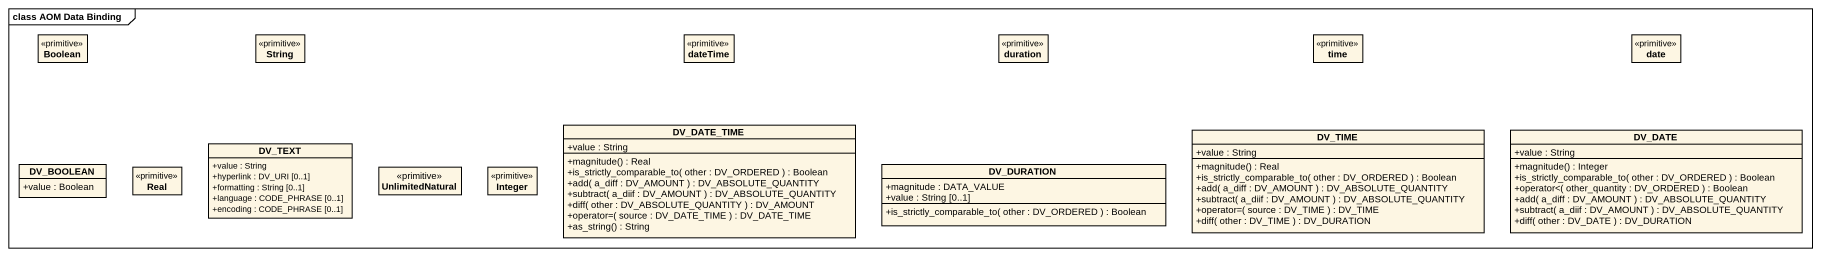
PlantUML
@startuml
mainframe class AOM Data Binding
hide circle
hide empty members
skinparam classAttributeIconSize 0
class Boolean <<primitive>>
class String <<primitive>>
class dateTime <<primitive>>
class duration <<primitive>>
class time <<primitive>>
class date <<primitive>>
class DV_TEXT {
  +value : String
  +hyperlink : DV_URI [0..1]
  +formatting : String [0..1]
  +language : CODE_PHRASE [0..1]
  +encoding : CODE_PHRASE [0..1]
}
class DV_DATE_TIME {
  +value : String
  +magnitude() : Real
  +is_strictly_comparable_to( other : DV_ORDERED ) : Boolean
  +add( a_diff : DV_AMOUNT ) : DV_ABSOLUTE_QUANTITY
  +subtract( a_diif : DV_AMOUNT ) : DV_ABSOLUTE_QUANTITY
  +diff( other : DV_ABSOLUTE_QUANTITY ) : DV_AMOUNT
  +operator=( source : DV_DATE_TIME ) : DV_DATE_TIME
  +as_string() : String
}
class DV_TIME {
  +value : String
  +magnitude() : Real
  +is_strictly_comparable_to( other : DV_ORDERED ) : Boolean
  +add( a_diff : DV_AMOUNT ) : DV_ABSOLUTE_QUANTITY
  +subtract( a_diif : DV_AMOUNT ) : DV_ABSOLUTE_QUANTITY
  +operator=( source : DV_TIME ) : DV_TIME
  +diff( other : DV_TIME ) : DV_DURATION
}
class DV_DATE {
  +value : String
  +magnitude() : Integer
  +is_strictly_comparable_to( other : DV_ORDERED ) : Boolean
  +operator<( other_quantity : DV_ORDERED ) : Boolean
  +add( a_diff : DV_AMOUNT ) : DV_ABSOLUTE_QUANTITY
  +subtract( a_diif : DV_AMOUNT ) : DV_ABSOLUTE_QUANTITY
  +diff( other : DV_DATE ) : DV_DURATION
}
class DV_BOOLEAN {
  +value : Boolean
}
class Real <<primitive>>
class UnlimitedNatural <<primitive>>
class Integer <<primitive>>
class DV_DURATION {
  +magnitude : DATA_VALUE
  +value : String [0..1]
  +is_strictly_comparable_to( other : DV_ORDERED ) : Boolean
}
@enduml
